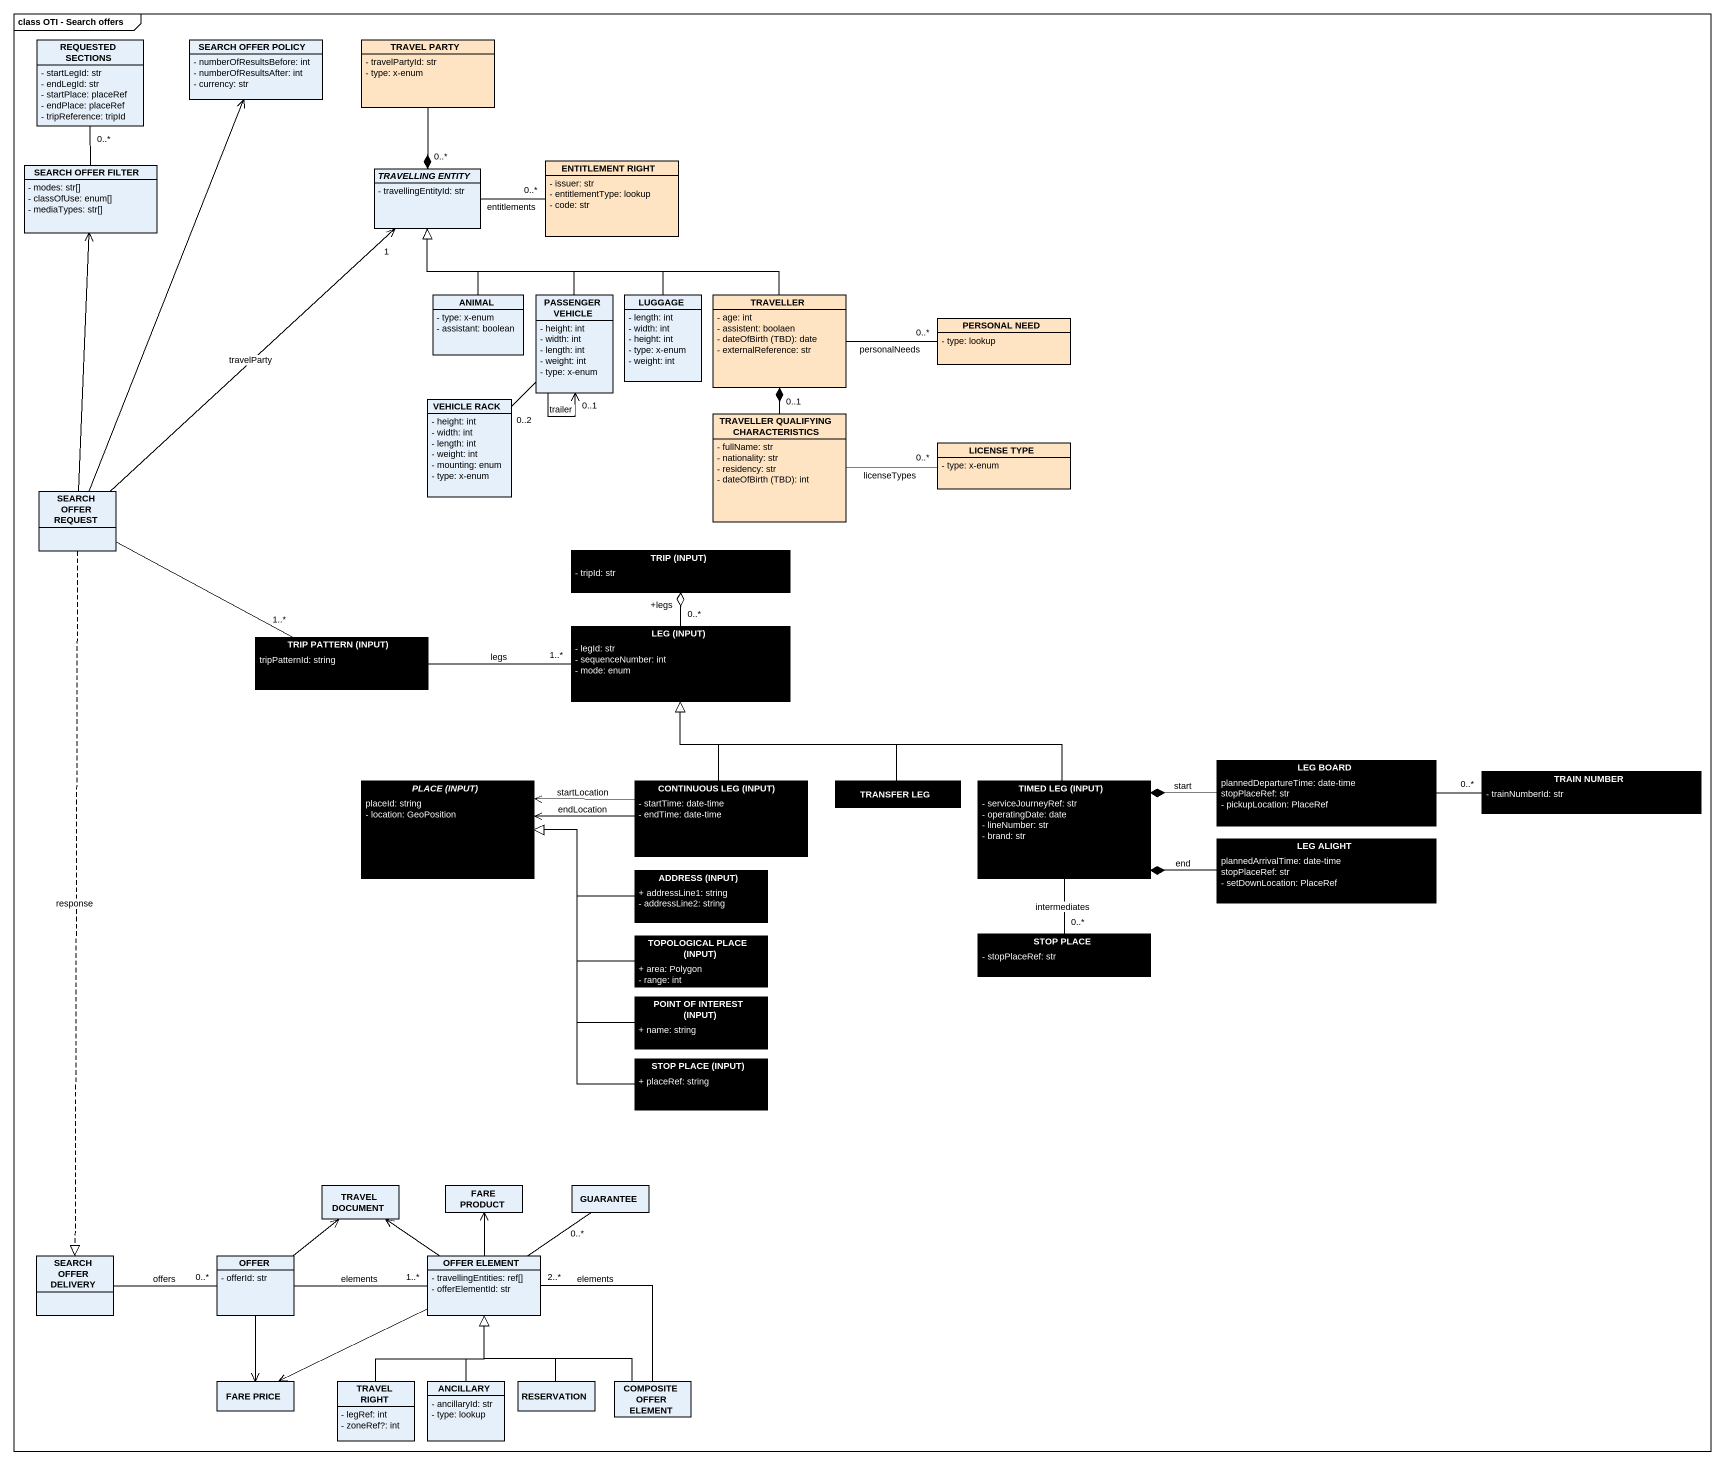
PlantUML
@startuml
mainframe class OTI - Search offers
hide circle
hide empty members
skinparam classAttributeIconSize 0
class "REQUESTED SECTIONS" as REQUESTED_SECTIONS {
  - startLegId: str
  - endLegId: str
  - startPlace: placeRef
  - endPlace: placeRef
  - tripReference: tripId
}
class "SEARCH OFFER POLICY" as SEARCH_OFFER_POLICY {
  - numberOfResultsBefore: int
  - numberOfResultsAfter: int
  - currency: str
}
class "TRAVEL PARTY" as TRAVEL_PARTY #FFE4C4 {
  - travelPartyId: str
  - type: x-enum
}
class "SEARCH OFFER FILTER" as SEARCH_OFFER_FILTER {
  - modes: str[]
  - classOfUse: enum[]
  - mediaTypes: str[]
}
abstract class "TRAVELLING ENTITY" as TRAVELLING_ENTITY {
  - travellingEntityId: str
}
class "ENTITLEMENT RIGHT" as ENTITLEMENT_RIGHT #FFE4C4 {
  - issuer: str
  - entitlementType: lookup
  - code: str
}
class ANIMAL {
  - type: x-enum
  - assistant: boolean
}
class "PASSENGER VEHICLE" as PASSENGER_VEHICLE {
  - height: int
  - width: int
  - length: int
  - weight: int
  - type: x-enum
}
class LUGGAGE {
  - length: int
  - width: int
  - height: int
  - type: x-enum
  - weight: int
}
class TRAVELLER #FFE4C4 {
  - age: int
  - assistent: boolaen
  {field} - dateOfBirth (TBD): date
  - externalReference: str
}
class "PERSONAL NEED" as PERSONAL_NEED #FFE4C4 {
  - type: lookup
}
class "VEHICLE RACK" as VEHICLE_RACK {
  - height: int
  - width: int
  - length: int
  - weight: int
  - mounting: enum
  - type: x-enum
}
class "TRAVELLER QUALIFYING CHARACTERISTICS" as TRAVELLER_QUALIFYING #FFE4C4 {
  - fullName: str
  - nationality: str
  - residency: str
  {field} - dateOfBirth (TBD): int
}
class "LICENSE TYPE" as LICENSE_TYPE #FFE4C4 {
  - type: x-enum
}
class "SEARCH OFFER REQUEST" as SEARCH_OFFER_REQUEST
class "TRIP (INPUT)" as TRIP_INPUT #000000 {
  - tripId: str
}
class "TRIP PATTERN (INPUT)" as TRIP_PATTERN_INPUT #000000 {
  tripPatternId: string
}
class "LEG (INPUT)" as LEG_INPUT #000000 {
  - legId: str
  - sequenceNumber: int
  - mode: enum
}
class "LEG BOARD" as LEG_BOARD #000000 {
  plannedDepartureTime: date-time
  stopPlaceRef: str
  - pickupLocation: PlaceRef
}
class "TRAIN NUMBER" as TRAIN_NUMBER #000000 {
  - trainNumberId: str
}
abstract class "PLACE (INPUT)" as PLACE_INPUT #000000 {
  placeId: string
  - location: GeoPosition
}
class "CONTINUOUS LEG (INPUT)" as CONTINUOUS_LEG_INPUT #000000 {
  - startTime: date-time
  - endTime: date-time
}
class "TRANSFER LEG" as TRANSFER_LEG #000000
class "TIMED LEG (INPUT)" as TIMED_LEG_INPUT #000000 {
  - serviceJourneyRef: str
  - operatingDate: date
  - lineNumber: str
  - brand: str
}
class "LEG ALIGHT" as LEG_ALIGHT #000000 {
  plannedArrivalTime: date-time
  stopPlaceRef: str
  - setDownLocation: PlaceRef
}
class "ADDRESS (INPUT)" as ADDRESS_INPUT #000000 {
  + addressLine1: string
  - addressLine2: string
}
class "TOPOLOGICAL PLACE (INPUT)" as TOPOLOGICAL_PLACE_INPUT #000000 {
  + area: Polygon
  - range: int
}
class "STOP PLACE" as STOP_PLACE #000000 {
  - stopPlaceRef: str
}
class "POINT OF INTEREST (INPUT)" as POINT_OF_INTEREST_INPUT #000000 {
  + name: string
}
class "STOP PLACE (INPUT)" as STOP_PLACE_INPUT #000000 {
  + placeRef: string
}
class "TRAVEL DOCUMENT" as TRAVEL_DOCUMENT
class "FARE PRODUCT" as FARE_PRODUCT
class GUARANTEE
class "SEARCH OFFER DELIVERY" as SEARCH_OFFER_DELIVERY
class OFFER {
  - offerId: str
}
class "OFFER ELEMENT" as OFFER_ELEMENT {
  - travellingEntities: ref[]
  - offerElementId: str
}
class "FARE PRICE" as FARE_PRICE
class "TRAVEL RIGHT" as TRAVEL_RIGHT {
  - legRef: int
  - zoneRef?: int
}
class ANCILLARY {
  - ancillaryId: str
  - type: lookup
}
class RESERVATION
class "COMPOSITE OFFER ELEMENT" as COMPOSITE_OFFER_ELEMENT
TRAVEL_PARTY --* "0..*" TRAVELLING_ENTITY
SEARCH_OFFER_FILTER -up- "0..*" REQUESTED_SECTIONS
TRAVELLING_ENTITY -right- "0..*" ENTITLEMENT_RIGHT : entitlements
ANIMAL -up-|> TRAVELLING_ENTITY
PASSENGER_VEHICLE -up-|> TRAVELLING_ENTITY
PASSENGER_VEHICLE --> "0..1" PASSENGER_VEHICLE : trailer
PASSENGER_VEHICLE -- "0..2" VEHICLE_RACK
LUGGAGE -left-|> TRAVELLING_ENTITY
TRAVELLER -left-|> TRAVELLING_ENTITY
TRAVELLER -right- "0..*" PERSONAL_NEED : personalNeeds
TRAVELLER_QUALIFYING "0..1" -up-* TRAVELLER
TRAVELLER_QUALIFYING -right- "0..*" LICENSE_TYPE : licenseTypes
SEARCH_OFFER_REQUEST -up-> SEARCH_OFFER_POLICY
SEARCH_OFFER_REQUEST -up-> SEARCH_OFFER_FILTER
SEARCH_OFFER_REQUEST -up-> "1" TRAVELLING_ENTITY : travelParty
SEARCH_OFFER_REQUEST -right- "1..*" TRIP_PATTERN_INPUT
SEARCH_OFFER_REQUEST ..|> SEARCH_OFFER_DELIVERY : response
TRIP_PATTERN_INPUT -right- "1..*" LEG_INPUT : legs
LEG_INPUT "0..*" -up-o "+legs" TRIP_INPUT
LEG_BOARD -right- "0..*" TRAIN_NUMBER
LEG_BOARD -left-* TIMED_LEG_INPUT : start
CONTINUOUS_LEG_INPUT -up-|> LEG_INPUT
CONTINUOUS_LEG_INPUT -left-> PLACE_INPUT : startLocation
CONTINUOUS_LEG_INPUT -left-> PLACE_INPUT : endLocation
TRANSFER_LEG -up-|> LEG_INPUT
TIMED_LEG_INPUT -left-|> LEG_INPUT
TIMED_LEG_INPUT -- "0..*" STOP_PLACE : intermediates
LEG_ALIGHT -left-* TIMED_LEG_INPUT : end
ADDRESS_INPUT -left-|> PLACE_INPUT
TOPOLOGICAL_PLACE_INPUT -left-|> PLACE_INPUT
POINT_OF_INTEREST_INPUT -up-|> PLACE_INPUT
STOP_PLACE_INPUT -up-|> PLACE_INPUT
FARE_PRODUCT <-- OFFER_ELEMENT
SEARCH_OFFER_DELIVERY -right- "0..*" OFFER : offers
OFFER -up-> TRAVEL_DOCUMENT
OFFER -right- "1..*" OFFER_ELEMENT : elements
OFFER --> FARE_PRICE
OFFER_ELEMENT -up-> TRAVEL_DOCUMENT
OFFER_ELEMENT -up- "0..*" GUARANTEE
OFFER_ELEMENT -left-> FARE_PRICE
TRAVEL_RIGHT -up-|> OFFER_ELEMENT
ANCILLARY -up-|> OFFER_ELEMENT
RESERVATION -up-|> OFFER_ELEMENT
COMPOSITE_OFFER_ELEMENT -up-|> OFFER_ELEMENT
COMPOSITE_OFFER_ELEMENT -up- "2..*" OFFER_ELEMENT : elements
@enduml
